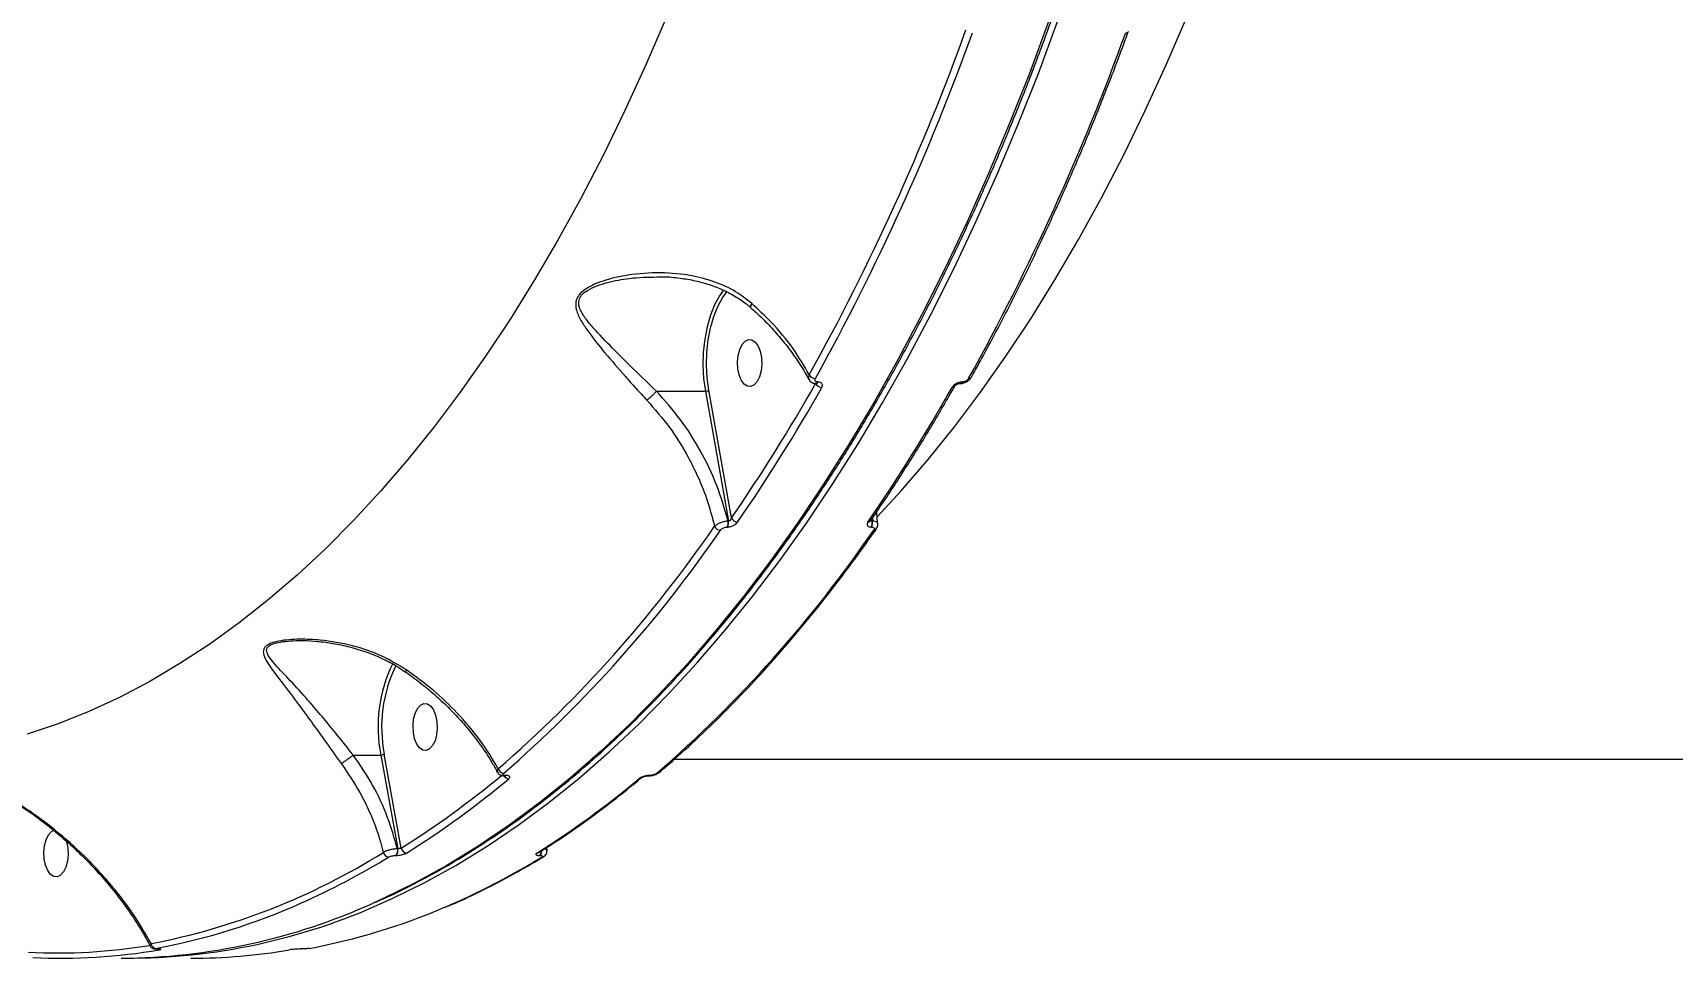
# Model space of a CAD drawing. Header units: millimetres. Extents: x -5238 to 5144, y -3542 to 5092.
# Drawn here: x 1343.8 to 1656.8, y -229.1 to -52.4 of the extents above; entities that cross this region are included whole.
import ezdxf

# ---------------------------------------------------------------- set-up
doc = ezdxf.new("R2010")
doc.units = ezdxf.units.MM
for name, color, linetype in [('DIKOM_ОБЪЕКТ', 7, 'Continuous'), ('DIKOM_РАЗМЕР_ЗОНА', 7, 'Continuous'), ('DIKOM_РАЗМЕР_ОБЪЕКТА', 7, 'Continuous')]:
    doc.layers.add(name, color=color, linetype=linetype)
doc.styles.add('style1', font='arial.ttf', dxfattribs={"width": 0.8})
doc.dimstyles.new('1-50', dxfattribs={"dimtxt": 300, "dimasz": 200, "dimexe": 100, "dimexo": 0, "dimgap": 100, "dimtad": 1, "dimtxsty": 'style1', "dimcen": 200, "dimclrd": 7, "dimclre": 7, "dimclrt": 7, "dimadec": 1, "dimazin": 2, "dimtfac": 1, "dimtmove": 0, "dimatfit": 2, "dimfxl": 0, "dimlwd": 25, "dimlwe": 18, "dimarcsym": 0})

# ---------------------------------------------------------------- blocks, each defined once
blk = doc.blocks.new('*D0')
at = {"layer": 'Defpoints', "color": 0, "transparency": 16777216}
for p in [(2469.51, 3229.24), (-4251.52, -643.28), (-419.57, -643.28)]:
    blk.add_point(p, dxfattribs=at)
at = {"layer": 'DIKOM_РАЗМЕР_ОБЪЕКТА', "color": 7, "lineweight": 18, "transparency": 16777216}
for p, q in [((2469.51, 3229.24), (-4351.52, 3229.24)), ((-419.57, -643.28), (-4351.52, -643.28))]:
    blk.add_line(p, q, dxfattribs=at)
at = {"layer": 'DIKOM_РАЗМЕР_ОБЪЕКТА', "color": 7, "lineweight": 25, "transparency": 16777216}
blk.add_line((-4251.52, 3029.24), (-4251.52, -443.28), dxfattribs=at)
at = {"layer": 'DIKOM_РАЗМЕР_ОБЪЕКТА', "color": 7, "transparency": 16777216}
for points in [[(-4284.86, 3029.24), (-4218.19, 3029.24), (-4251.52, 3229.24)], [(-4284.86, -443.28), (-4218.19, -443.28), (-4251.52, -643.28)]]:
    blk.add_solid(points, dxfattribs=at)
at = {"layer": 'DIKOM_РАЗМЕР_ОБЪЕКТА', "color": 7, "transparency": 16777216, "insert": (-4504.8, 1292.98), "char_height": 300, "attachment_point": 5, "rotation": 90, "style": 'style1'}
blk.add_mtext('3900', dxfattribs=at)
blk = doc.blocks.new('*D1')
at = {"layer": 'Defpoints', "color": 0, "transparency": 16777216}
for p in [(-4787.63, 5091.56), (3144.22, 5091.56), (-2554.16, -2403.28)]:
    blk.add_point(p, dxfattribs=at)
at = {"layer": 'DIKOM_РАЗМЕР_ЗОНА', "color": 7, "lineweight": 18, "transparency": 16777216}
for p, q in [((3144.22, 5091.56), (-4887.63, 5091.56)), ((-2554.16, -2403.28), (-4887.63, -2403.28))]:
    blk.add_line(p, q, dxfattribs=at)
at = {"layer": 'DIKOM_РАЗМЕР_ЗОНА', "color": 7, "lineweight": 25, "transparency": 16777216}
blk.add_line((-4787.63, -2203.28), (-4787.63, 4891.56), dxfattribs=at)
at = {"layer": 'DIKOM_РАЗМЕР_ЗОНА', "color": 7, "transparency": 16777216}
for points in [[(-4820.97, 4891.56), (-4754.3, 4891.56), (-4787.63, 5091.56)], [(-4820.97, -2203.28), (-4754.3, -2203.28), (-4787.63, -2403.28)]]:
    blk.add_solid(points, dxfattribs=at)
at = {"layer": 'DIKOM_РАЗМЕР_ЗОНА', "color": 7, "transparency": 16777216, "insert": (-5040.81, 1344.14), "char_height": 300, "attachment_point": 5, "rotation": 90, "style": 'style1'}
blk.add_mtext('7500', dxfattribs=at)
blk = doc.blocks.new('*D2')
at = {"layer": 'Defpoints', "color": 0, "transparency": 16777216}
for p in [(5144.22, 2720.02), (-4054.16, -903.28), (5144.22, -3441.88)]:
    blk.add_point(p, dxfattribs=at)
at = {"layer": 'DIKOM_РАЗМЕР_ЗОНА', "color": 7, "lineweight": 18, "transparency": 16777216}
for p, q in [((5144.22, 2720.02), (5144.22, -3541.88)), ((-4054.16, -903.28), (-4054.16, -3541.88))]:
    blk.add_line(p, q, dxfattribs=at)
at = {"layer": 'DIKOM_РАЗМЕР_ЗОНА', "color": 7, "lineweight": 25, "transparency": 16777216}
blk.add_line((-3854.16, -3441.88), (4944.22, -3441.88), dxfattribs=at)
at = {"layer": 'DIKOM_РАЗМЕР_ЗОНА', "color": 7, "transparency": 16777216}
for points in [[(-3854.16, -3408.54), (-3854.16, -3475.21), (-4054.16, -3441.88)], [(4944.22, -3408.54), (4944.22, -3475.21), (5144.22, -3441.88)]]:
    blk.add_solid(points, dxfattribs=at)
at = {"layer": 'DIKOM_РАЗМЕР_ЗОНА', "color": 7, "transparency": 16777216, "insert": (545.03, -3188.7), "char_height": 300, "attachment_point": 5, "style": 'style1'}
blk.add_mtext('9200', dxfattribs=at)
blk = doc.blocks.new('*D3')
at = {"layer": 'Defpoints', "color": 0, "transparency": 16777216}
for p in [(3889.93, 2956), (-2405.68, -161.05), (3889.93, -2949.28)]:
    blk.add_point(p, dxfattribs=at)
at = {"layer": 'DIKOM_РАЗМЕР_ОБЪЕКТА', "color": 7, "lineweight": 18, "transparency": 16777216}
for p, q in [((3889.93, 2956), (3889.93, -3049.28)), ((-2405.68, -161.05), (-2405.68, -3049.28))]:
    blk.add_line(p, q, dxfattribs=at)
at = {"layer": 'DIKOM_РАЗМЕР_ОБЪЕКТА', "color": 7, "lineweight": 25, "transparency": 16777216}
blk.add_line((-2205.68, -2949.28), (3689.93, -2949.28), dxfattribs=at)
at = {"layer": 'DIKOM_РАЗМЕР_ОБЪЕКТА', "color": 7, "transparency": 16777216}
for points in [[(-2205.68, -2915.95), (-2205.68, -2982.61), (-2405.68, -2949.28)], [(3689.93, -2915.95), (3689.93, -2982.61), (3889.93, -2949.28)]]:
    blk.add_solid(points, dxfattribs=at)
at = {"layer": 'DIKOM_РАЗМЕР_ОБЪЕКТА', "color": 7, "transparency": 16777216, "insert": (742.13, -2696.01), "char_height": 300, "attachment_point": 5, "style": 'style1'}
blk.add_mtext('6300', dxfattribs=at)

msp = doc.modelspace()

# ---------------------------------------------------------------- linework, layer by layer
at = {"layer": 'DIKOM_ОБЪЕКТ', "color": 7, "linetype": 'Continuous', "lineweight": 15}
for p, q in [((1462.839, -120.822), (1472.171, -120.822)), ((1472.171, -120.822), (1476.579, -145.623)), ((1477.171, -145.012), (1472.843, -120.66)), ((1493.322, -119.342), (1493.37, -119.342)), ((1493.717, -119.081), (1493.67, -119.081)), ((1520.799, -119.342), (1520.846, -119.342)), ((1521.194, -119.081), (1521.146, -119.081)), ((1476.33, -146.754), (1476.398, -146.754)), ((1476.579, -145.623), (1476.511, -145.623)), ((1503.704, -145.589), (1503.714, -145.574)), ((1503.828, -146.754), (1503.896, -146.754)), ((1504.008, -145.623), (1503.94, -145.241)), ((1504.077, -145.623), (1504.008, -145.623)), ((1504.057, -145.069), (1504.077, -145.623)), ((1404.967, -190.282), (1410.208, -190.282)), ((1410.208, -190.282), (1413.434, -208.163)), ((1414.113, -208.038), (1410.88, -190.118)), ((1466.3, -191.052), (1728.411, -191.052)), ((1433.832, -194.245), (1433.901, -194.245)), ((1434.106, -194.162), (1434.038, -194.162)), ((1461.33, -194.245), (1461.398, -194.245)), ((1461.604, -194.162), (1461.536, -194.162)), ((1413.057, -209.447), (1413.104, -209.447)), ((1413.434, -208.163), (1413.387, -208.163)), ((1440.36, -208.885), (1440.358, -208.886)), ((1440.533, -209.447), (1440.58, -209.447)), ((1441.996, -208.531), (1441.924, -207.887)), ((1367.447, -227.294), (1367.494, -227.289)), ((1367.447, -227.294), (1367.535, -227.294)), ((1367.582, -227.289), (1367.494, -227.289)), ((1367.534, -227.294), (1367.582, -227.289)), ((1394.965, -227.294), (1395.012, -227.289)), ((1394.965, -227.294), (1395.053, -227.294)), ((1395.1, -227.289), (1395.012, -227.289)), ((1395.053, -227.294), (1395.1, -227.289))]:
    msp.add_line(p, q, dxfattribs=at)
at = {"layer": 'DIKOM_ОБЪЕКТ', "color": 7, "linetype": 'Continuous', "lineweight": 15, "flags": 128}
for points in [[(1464.666, -49.597), (1460.817, -58.535), (1456.829, -67.242), (1452.706, -75.708), (1448.452, -83.926), (1444.071, -91.888), (1439.566, -99.587), (1434.943, -107.016), (1430.206, -114.168), (1425.358, -121.036), (1420.405, -127.613), (1415.35, -133.895), (1410.2, -139.874), (1404.958, -145.545), (1399.629, -150.903), (1394.218, -155.943), (1388.731, -160.661), (1383.172, -165.051), (1377.547, -169.11), (1371.861, -172.834), (1366.119, -176.22), (1360.326, -179.264), (1354.489, -181.963), (1348.611, -184.316), (1342.7, -186.32)], [(1505.001, -144.813), (1509.545, -139.874), (1514.696, -133.895), (1519.75, -127.613), (1524.704, -121.036), (1529.551, -114.168), (1534.289, -107.016), (1538.912, -99.587), (1543.416, -91.888), (1547.797, -83.926), (1552.051, -75.708), (1556.174, -67.242), (1560.162, -58.535), (1564.012, -49.597)], [(1537.715, -50.296), (1534.035, -60.171), (1530.209, -69.835), (1526.24, -79.279), (1522.132, -88.495), (1517.887, -97.476), (1513.51, -106.214), (1509.005, -114.702), (1504.374, -122.932), (1499.622, -130.898), (1494.754, -138.593), (1489.772, -146.01), (1484.682, -153.144), (1479.487, -159.987), (1474.192, -166.536), (1468.801, -172.783), (1463.319, -178.723), (1457.751, -184.353), (1452.101, -189.666), (1446.374, -194.659), (1440.575, -199.326), (1434.708, -203.666), (1428.779, -207.672), (1422.793, -211.344), (1416.754, -214.676), (1410.668, -217.666), (1408.77, -218.525)], [(1410.546, -218.498), (1412.383, -217.666), (1418.469, -214.676), (1424.507, -211.344), (1430.494, -207.672), (1436.423, -203.666), (1442.289, -199.326), (1448.088, -194.659), (1453.815, -189.666), (1459.465, -184.353), (1465.034, -178.723), (1470.515, -172.783), (1475.906, -166.536), (1481.201, -159.987), (1486.396, -153.144), (1491.486, -146.01), (1496.468, -138.593), (1501.337, -130.898), (1506.088, -122.932), (1510.719, -114.702), (1515.225, -106.214), (1519.602, -97.476), (1523.846, -88.495), (1527.954, -79.279), (1531.923, -69.835), (1535.749, -60.171), (1539.43, -50.296)], [(1475.536, -101.688), (1474.888, -102.605), (1473.94, -104.331), (1473.139, -106.317), (1472.503, -108.517), (1472.047, -110.88), (1471.782, -113.35), (1471.714, -115.87), (1471.845, -118.38), (1472.171, -120.822)], [(1472.843, -120.66), (1472.527, -118.292), (1472.4, -115.858), (1472.466, -113.415), (1472.723, -111.019), (1473.165, -108.728), (1473.781, -106.595), (1474.558, -104.669), (1475.478, -102.995), (1476.344, -101.814)], [(1482.645, -113.22), (1482.891, -114.409), (1482.953, -115.684), (1482.828, -116.941), (1482.526, -118.08), (1482.071, -119.007), (1481.5, -119.647), (1480.858, -119.949), (1480.2, -119.888), (1479.576, -119.469), (1479.039, -118.727), (1478.631, -117.72), (1478.386, -116.531), (1478.323, -115.256), (1478.448, -113.998), (1478.75, -112.859), (1479.205, -111.932), (1479.777, -111.292), (1480.418, -110.99), (1481.077, -111.051), (1481.7, -111.47), (1482.238, -112.213), (1482.645, -113.22)], [(1420.683, -182.679), (1420.928, -183.868), (1420.991, -185.143), (1420.866, -186.401), (1420.563, -187.539), (1420.108, -188.466), (1419.537, -189.107), (1418.896, -189.409), (1418.237, -189.348), (1417.614, -188.929), (1417.076, -188.186), (1416.668, -187.179), (1416.423, -185.99), (1416.36, -184.715), (1416.485, -183.457), (1416.788, -182.319), (1417.243, -181.392), (1417.814, -180.751), (1418.455, -180.449), (1419.114, -180.51), (1419.738, -180.929), (1420.275, -181.672), (1420.683, -182.679)], [(1350.221, -206.802), (1350.466, -207.991), (1350.529, -209.266), (1350.404, -210.524), (1350.102, -211.662), (1349.647, -212.589), (1349.076, -213.23), (1348.434, -213.532), (1347.776, -213.471), (1347.152, -213.052), (1346.615, -212.309), (1346.207, -211.302), (1345.962, -210.113), (1345.899, -208.838), (1346.024, -207.58), (1346.326, -206.442), (1346.781, -205.515), (1347.353, -204.874), (1347.813, -204.62)]]:
    msp.add_lwpolyline(points, dxfattribs=at)
at = {"layer": 'DIKOM_ОБЪЕКТ', "color": 7, "linetype": 'Continuous', "lineweight": 15}
for centre, radius, start, end in [((1095.247, 102.314), 453.693, 330.98874, 340.13043), ((1095.54, 102.121), 454.704, 330.98878, 340.13031), ((1124.787, 102.121), 454.704, 330.98877, 340.13032), ((1552.498, -51.903), 0.527, 261.67562, 327.15778), ((1493.236, -116.966), 1.436, 211.61677, 268.1871), ((1522.488, -117.832), 0.572, 264.85449, 325.68555), ((1472.187, -119.412), 1.41, 269.37258, 297.75835), ((1195.021, 49.39), 342.638, 325.43316, 330.49625), ((1195.506, 49.056), 343.463, 325.43321, 330.49619), ((1494.47, -118.681), 1.413, 208.39263, 268.38318), ((1493.273, -118.916), 0.43, 277.45875, 337.48437), ((1493.324, -118.919), 0.425, 275.62322, 337.68667), ((1220.35, 49.065), 343.48, 325.43333, 330.49606), ((1519.34, -119.525), 0.57, 264.74383, 325.7203), ((1520.753, -118.919), 0.426, 275.76719, 337.67934), ((1520.799, -118.918), 0.427, 276.34473, 337.61474), ((1272.13, -8.16), 244.729, 310.98447, 325.54503), ((1475.122, -146.035), 1.33, 205.95823, 267.49619), ((1474.932, -145.951), 1.612, 330.13322, 11.7098), ((1475, -145.95), 1.613, 330.13282, 11.7043), ((1478.39, -144.489), 1.326, 203.23642, 267.68286), ((1503.231, -145.21), 0.605, 266.50373, 322.23665), ((1502.429, -145.95), 1.613, 330.13282, 11.7043), ((1502.498, -145.951), 1.612, 330.12722, 11.70991), ((1272.823, -8.601), 245.268, 310.9844, 325.54507), ((1302.069, -8.601), 245.268, 310.9844, 325.54507), ((1504.349, -146.763), 0.602, 266.34828, 322.23643), ((1437.355, -184.927), 27.67, 154.03577, 191.15777), ((1437.214, -184.927), 26.841, 154.08201, 191.15086), ((1433.76, -192.587), 1.166, 195.6687, 266.22914), ((1462.944, -193.086), 0.666, 268.71186, 309.85721), ((1322.614, -61.823), 172.484, 302.03774, 309.88796), ((1323.294, -62.253), 173.105, 302.04004, 310.03614), ((1434.706, -193.668), 1.122, 210.23504, 266.98656), ((1433.825, -193.93), 0.315, 271.68798, 312.60271), ((1433.894, -193.931), 0.314, 270.71895, 312.65533), ((1348.148, -62.248), 173.111, 302.04018, 310.036), ((1459.517, -194.115), 0.674, 268.96757, 309.57046), ((1461.323, -193.931), 0.314, 270.91369, 312.6523), ((1461.39, -193.929), 0.316, 272.50852, 312.57595), ((1341.651, -98.058), 130.563, 280.91859, 301.93027), ((1411.782, -208.653), 1.099, 191.13064, 265.78139), ((1412.094, -208.515), 1.34, 315.90943, 15.21402), ((1412.141, -208.515), 1.34, 315.90943, 15.21402), ((1415.212, -207.884), 1.109, 187.97823, 265.6429), ((1439.992, -208.296), 0.694, 269.43773, 301.63424), ((1439.782, -208.626), 1.113, 312.45615, 4.12411), ((1439.819, -208.618), 1.125, 312.56521, 5.19406), ((1440.954, -209.053), 0.696, 269.47111, 301.26152), ((1336.737, -87.391), 143.497, 293.98094, 301.49424), ((1366.326, -88.007), 142.792, 293.1073, 301.50611), ((1360.058, -111.099), 117.954, 270.2842, 294.39164), ((1361.735, -110.869), 118.18, 269.88621, 294.39487), ((1344.478, -105.398), 123.898, 280.60559, 294.09466), ((1373.972, -106.292), 122.973, 280.56888, 293.17431), ((1348.209, -116.231), 111.819, 267.29165, 279.2018), ((1349.065, -116.906), 112.145, 267.29335, 279.67596), ((1367.358, -226.204), 0.978, 183.08112, 265.48268), ((1367.922, -226.653), 0.803, 234.70427, 269.40137), ((1373.901, -116.726), 112.326, 270.01419, 279.67141)]:
    msp.add_arc(centre, radius, start, end, dxfattribs=at)
for points, knots in [([(1409.057, -218.432), (1409.636, -218.185), (1412.154, -217.112), (1416.572, -214.902), (1422.305, -211.797), (1427.988, -208.365), (1433.622, -204.639), (1439.201, -200.614), (1444.72, -196.293), (1450.175, -191.68), (1455.563, -186.779), (1460.879, -181.594), (1466.119, -176.128), (1471.28, -170.385), (1476.356, -164.371), (1481.345, -158.089), (1486.243, -151.544), (1491.046, -144.742), (1495.75, -137.687), (1500.351, -130.385), (1504.848, -122.842), (1509.235, -115.062), (1513.51, -107.053), (1517.67, -98.82), (1521.712, -90.369), (1525.632, -81.707), (1529.428, -72.839), (1533.096, -63.774), (1536.635, -54.518), (1540.041, -45.077), (1543.312, -35.458), (1546.446, -25.67), (1549.44, -15.719), (1552.292, -5.613), (1555, 4.641), (1557.561, 15.035), (1559.975, 25.561), (1562.239, 36.211), (1564.351, 46.977), (1566.311, 57.851), (1568.115, 68.826), (1569.764, 79.892), (1571.255, 91.041), (1572.589, 102.266), (1573.763, 113.557), (1574.777, 124.906), (1575.631, 136.305), (1576.322, 147.745), (1576.853, 159.217), (1577.218, 170.713), (1577.407, 180.96), (1577.433, 187.373), (1577.443, 189.947)], [0, 0, 0, 0, 0.0060958, 0.0264822, 0.0468743, 0.0672723, 0.087676, 0.1080841, 0.128497, 0.1489136, 0.1693331, 0.1897557, 0.2101803, 0.2306068, 0.2510347, 0.2714634, 0.2918929, 0.3123228, 0.3327529, 0.3531832, 0.373613, 0.3940424, 0.4144717, 0.4349005, 0.4553287, 0.4757565, 0.4961837, 0.5166104, 0.5370365, 0.5574621, 0.5778872, 0.5983116, 0.6187357, 0.6391592, 0.6595822, 0.6800048, 0.7004269, 0.7208488, 0.7412702, 0.7616914, 0.7821122, 0.8025326, 0.8229529, 0.8433729, 0.8637927, 0.8842123, 0.9046318, 0.9250511, 0.9454704, 0.9658896, 0.9863088, 1, 1, 1, 1]), ([(1522.96, -118.154), (1523.725, -116.779), (1525.942, -112.791), (1529.526, -106.014), (1533.672, -97.756), (1537.698, -89.277), (1541.603, -80.588), (1545.383, -71.696), (1548.97, -62.764), (1551.46, -56.218), (1552.745, -52.722), (1552.941, -52.189)], [0, 0, 0, 0, 0.0688512, 0.1996775, 0.3305049, 0.4613283, 0.5921489, 0.7229665, 0.8537797, 0.9777048, 1, 1, 1, 1]), ([(1481.052, -104.088), (1480.043, -103.303), (1477.876, -101.617), (1473.984, -99.883), (1469.172, -98.588), (1463.556, -98.076), (1457.99, -98.474), (1453.821, -99.379), (1451.113, -100.337), (1449.33, -101.243), (1448.337, -102.094), (1447.725, -102.913), (1447.321, -103.907), (1447.502, -105.508), (1448.375, -107.34), (1450.15, -110.008), (1452.962, -113.501), (1456.166, -117.211), (1458.906, -120.272), (1460.311, -121.782), (1461.017, -122.541)], [0, 0, 0, 0, 0.0590558, 0.1267711, 0.1965294, 0.289997, 0.3861937, 0.4527697, 0.4864318, 0.5209067, 0.548913, 0.5542517, 0.5800465, 0.6152111, 0.6617348, 0.7094936, 0.8061404, 0.9056045, 0.9525541, 1, 1, 1, 1]), ([(1462.836, -120.823), (1462.836, -120.823), (1461.388, -119.43), (1458.44, -116.599), (1454.373, -112.556), (1451.3, -109.401), (1449.261, -106.952), (1448.217, -105.318), (1447.877, -103.858), (1448.211, -102.952), (1448.773, -102.222), (1449.733, -101.466), (1451.471, -100.679), (1454.152, -99.857), (1457.994, -99.121), (1461.173, -99.058), (1462.928, -99.023)], [0, 0, 0, 0, 0.0000247, 0.1384779, 0.280607, 0.4264395, 0.4934568, 0.5615909, 0.6097156, 0.643915, 0.6509798, 0.6885512, 0.7355618, 0.7844423, 0.8810433, 1, 1, 1, 1]), ([(1462.925, -99.002), (1463.278, -98.992), (1464.765, -98.95), (1467.225, -99.197), (1470.22, -99.695), (1472.986, -100.456), (1475.618, -101.479), (1478.063, -102.804), (1479.785, -103.936), (1480.605, -104.708), (1480.778, -104.87)], [0, 0, 0, 0, 0.0546334, 0.2304108, 0.3827226, 0.5269221, 0.6788064, 0.8249101, 0.9632458, 1, 1, 1, 1]), ([(1480.78, -104.859), (1481.129, -105.159), (1482.362, -106.223), (1484.297, -108.172), (1486.561, -110.682), (1488.604, -113.271), (1490.375, -115.903), (1491.473, -117.677), (1491.898, -118.567), (1491.901, -118.572)], [0, 0, 0, 0, 0.0729566, 0.2581335, 0.4439296, 0.6296921, 0.8148339, 0.9989457, 1, 1, 1, 1]), ([(1481.052, -104.088), (1481.037, -104.114), (1480.976, -104.217), (1480.858, -104.443), (1480.766, -104.7), (1480.816, -104.774), (1480.838, -104.807)], [0, 0, 0, 0, 0.0710773, 0.2783908, 0.6752485, 1, 1, 1, 1]), ([(1492.013, -117.719), (1491.022, -116.017), (1489.015, -112.566), (1485.206, -107.97), (1482.306, -105.26), (1481.052, -104.088)], [0, 0, 0, 0, 0.355861, 0.7214775, 1, 1, 1, 1]), ([(1492.013, -117.719), (1491.948, -117.865), (1491.82, -118.158), (1491.821, -118.451), (1491.914, -118.552), (1491.921, -118.56)], [0, 0, 0, 0, 0.4796809, 0.9590115, 1, 1, 1, 1]), ([(1491.94, -118.56), (1492.001, -118.675), (1492.141, -118.938), (1492.544, -119.193), (1492.953, -119.338), (1493.227, -119.325), (1493.327, -119.321)], [0, 0, 0, 0, 0.2287357, 0.5240098, 0.8249995, 1, 1, 1, 1]), ([(1493.67, -119.081), (1493.608, -119.077), (1493.452, -119.069), (1493.256, -118.987), (1493.124, -118.833), (1493.09, -118.63), (1493.157, -118.478), (1493.19, -118.402)], [0, 0, 0, 0, 0.1422566, 0.3571069, 0.5716102, 0.7856688, 1, 1, 1, 1]), ([(1520.845, -119.342), (1520.845, -119.342), (1521.064, -119.374), (1521.549, -119.253), (1522.24, -118.947), (1522.739, -118.543), (1522.894, -118.23), (1522.937, -118.144)], [0, 0, 0, 0, 0.0005908, 0.2705799, 0.5683512, 0.8807892, 1, 1, 1, 1]), ([(1522.437, -118.402), (1522.384, -118.478), (1522.28, -118.63), (1522.018, -118.833), (1521.713, -118.987), (1521.425, -119.069), (1521.259, -119.077), (1521.194, -119.081)], [0, 0, 0, 0, 0.2143193, 0.4284964, 0.6429515, 0.8577486, 1, 1, 1, 1]), ([(1462.836, -120.823), (1462.704, -120.969), (1462.44, -121.262), (1461.949, -121.744), (1461.511, -122.14), (1461.203, -122.397), (1461.065, -122.504), (1461.017, -122.541)], [0, 0, 0, 0, 0.2487771, 0.4975724, 0.7463844, 0.9126948, 1, 1, 1, 1]), ([(1462.839, -120.822), (1462.838, -120.822), (1462.837, -120.822), (1462.837, -120.823), (1462.837, -120.823), (1462.836, -120.823)], [0, 0, 0, 0, 0.476663, 0.8597666, 1, 1, 1, 1]), ([(1476.511, -145.623), (1475.857, -143.349), (1474.533, -138.74), (1471.388, -132.23), (1467.541, -126.111), (1464.419, -122.6), (1462.839, -120.822)], [0, 0, 0, 0, 0.2516513, 0.5098607, 0.7518706, 1, 1, 1, 1]), ([(1493.366, -119.344), (1493.391, -119.344), (1493.446, -119.346), (1493.446, -119.348), (1493.446, -119.349)], [0, 0, 0, 0, 0.4404241, 1, 1, 1, 1]), ([(1494.43, -120.093), (1494.48, -119.98), (1494.581, -119.752), (1494.531, -119.449), (1494.334, -119.219), (1494.041, -119.098), (1493.809, -119.085), (1493.717, -119.081)], [0, 0, 0, 0, 0.2150492, 0.4299568, 0.6447016, 0.8592312, 1, 1, 1, 1]), ([(1503.709, -145.58), (1504.542, -144.364), (1506.959, -140.835), (1510.882, -134.799), (1515.426, -127.453), (1518.357, -122.369), (1519.811, -119.846)], [0, 0, 0, 0, 0.1499016, 0.4347225, 0.7195449, 1, 1, 1, 1]), ([(1521.146, -119.081), (1521.049, -119.085), (1520.803, -119.098), (1520.373, -119.219), (1519.917, -119.449), (1519.524, -119.752), (1519.367, -119.98), (1519.288, -120.093)], [0, 0, 0, 0, 0.1407773, 0.3552542, 0.5700108, 0.7849339, 1, 1, 1, 1]), ([(1519.813, -119.843), (1519.813, -119.843), (1519.815, -119.84), (1519.853, -119.783), (1519.942, -119.693), (1520.089, -119.577), (1520.286, -119.468), (1520.496, -119.388), (1520.682, -119.347), (1520.76, -119.345), (1520.797, -119.344)], [0, 0, 0, 0, 0.0187032, 0.1419876, 0.2654023, 0.4098978, 0.5679923, 0.7306832, 0.8740677, 1, 1, 1, 1]), ([(1461.017, -122.541), (1462.474, -124.209), (1465.426, -127.588), (1468.568, -132.662), (1470.936, -137.458), (1472.679, -141.865), (1473.509, -145.026), (1473.926, -146.617)], [0, 0, 0, 0, 0.2398769, 0.4858744, 0.639423, 0.8185486, 1, 1, 1, 1]), ([(1505.129, -146.144), (1505.041, -145.508), (1504.932, -144.727), (1504.915, -143.958), (1504.911, -143.814)], [0, 0, 0, 0, 0.812732, 1, 1, 1, 1]), ([(1476.511, -145.623), (1476.408, -145.63), (1476.114, -145.651), (1475.56, -145.765), (1474.907, -145.99), (1474.311, -146.288), (1474.054, -146.508), (1473.926, -146.617)], [0, 0, 0, 0, 0.1131641, 0.3259276, 0.5479792, 0.7754032, 1, 1, 1, 1]), ([(1475.064, -147.363), (1475.124, -147.292), (1475.243, -147.149), (1475.531, -146.96), (1475.853, -146.824), (1476.13, -146.761), (1476.278, -146.756), (1476.33, -146.754)], [0, 0, 0, 0, 0.2287927, 0.4578143, 0.6784858, 0.8883089, 1, 1, 1, 1]), ([(1476.398, -146.754), (1476.475, -146.751), (1476.701, -146.742), (1477.126, -146.645), (1477.622, -146.434), (1478.062, -146.143), (1478.245, -145.924), (1478.336, -145.814)], [0, 0, 0, 0, 0.108288, 0.3204435, 0.5430692, 0.7715822, 1, 1, 1, 1]), ([(1477.171, -145.012), (1477.147, -145.083), (1477.101, -145.222), (1476.975, -145.408), (1476.833, -145.539), (1476.721, -145.596), (1476.642, -145.619), (1476.604, -145.622), (1476.579, -145.623)], [0, 0, 0, 0, 0.2553327, 0.4989076, 0.7167626, 0.8616287, 0.9069839, 1, 1, 1, 1]), ([(1503.194, -145.814), (1503.145, -145.897), (1503.036, -146.084), (1503.025, -146.351), (1503.16, -146.574), (1503.429, -146.725), (1503.695, -146.744), (1503.828, -146.754)], [0, 0, 0, 0, 0.1741884, 0.3895451, 0.5958355, 0.7979152, 1, 1, 1, 1]), ([(1504.008, -145.623), (1503.97, -145.619), (1503.925, -145.614), (1503.846, -145.575), (1503.812, -145.535), (1503.783, -145.5)], [0, 0, 0, 0, 0.3983652, 0.4839663, 1, 1, 1, 1]), ([(1503.896, -146.754), (1503.984, -146.76), (1504.159, -146.772), (1504.336, -146.871), (1504.423, -147.017), (1504.414, -147.189), (1504.342, -147.309), (1504.31, -147.363)], [0, 0, 0, 0, 0.2039086, 0.4079348, 0.6135146, 0.8265163, 1, 1, 1, 1]), ([(1505.083, -146.147), (1505.087, -146.127), (1505.107, -146.012), (1504.943, -145.846), (1504.606, -145.674), (1504.253, -145.64), (1504.077, -145.623)], [0, 0, 0, 0, 0.0677142, 0.3777766, 0.6885449, 1, 1, 1, 1]), ([(1504.81, -147.123), (1504.892, -146.996), (1505.061, -146.732), (1505.144, -146.367), (1505.093, -146.173), (1505.085, -146.141)], [0, 0, 0, 0, 0.4362931, 0.9098541, 1, 1, 1, 1]), ([(1463.37, -193.597), (1464.325, -192.775), (1467.094, -190.392), (1471.623, -186.228), (1476.932, -181.015), (1482.164, -175.518), (1487.315, -169.745), (1492.383, -163.702), (1497.361, -157.389), (1501.5, -151.836), (1503.962, -148.351), (1504.824, -147.131)], [0, 0, 0, 0, 0.0652899, 0.1892526, 0.3132281, 0.4372179, 0.5612168, 0.6852223, 0.8092363, 0.9332524, 1, 1, 1, 1]), ([(1415.095, -174.02), (1413.606, -173.114), (1410.363, -171.14), (1404.757, -169.273), (1399.392, -168.318), (1395.319, -168.13), (1392.671, -168.244), (1390.782, -168.485), (1389.162, -168.911), (1388.33, -169.395), (1387.78, -170.038), (1387.682, -170.916), (1388.269, -172.207), (1389.583, -174.185), (1391.787, -177.029), (1394.543, -180.663), (1397.246, -184.355), (1399.828, -187.972), (1401.71, -190.578), (1402.688, -191.933)], [0, 0, 0, 0, 0.0790195, 0.1721796, 0.2680584, 0.328729, 0.3610587, 0.3938991, 0.4223331, 0.4513188, 0.459945, 0.4989935, 0.5446047, 0.591437, 0.6876206, 0.7865805, 0.8546766, 0.924445, 1, 1, 1, 1]), ([(1404.962, -190.283), (1404.961, -190.283), (1403.95, -189.019), (1402.025, -186.586), (1399.284, -183.23), (1396.39, -179.84), (1393.318, -176.462), (1390.807, -173.86), (1389.198, -172.021), (1388.409, -170.858), (1388.349, -170.04), (1388.764, -169.507), (1389.157, -169.253), (1389.95, -168.937), (1391.132, -168.654), (1392.969, -168.48), (1394.32, -168.393), (1395.024, -168.431), (1395.045, -168.432)], [0, 0, 0, 0, 0.000049, 0.1134152, 0.2168178, 0.3227278, 0.4690667, 0.6191564, 0.6870861, 0.7561588, 0.811245, 0.8231036, 0.8537772, 0.8629649, 0.90297, 0.9502135, 0.9985767, 1, 1, 1, 1]), ([(1395.044, -168.439), (1395.198, -168.436), (1396.203, -168.421), (1398.227, -168.558), (1401.158, -168.931), (1404.334, -169.614), (1407.557, -170.591), (1410.554, -171.842), (1413.019, -173.122), (1414.373, -174.053), (1414.931, -174.437)], [0, 0, 0, 0, 0.0225913, 0.1474747, 0.2911264, 0.4448937, 0.6083025, 0.7686349, 0.9046125, 1, 1, 1, 1]), ([(1415.095, -174.02), (1415.073, -174.06), (1415.012, -174.177), (1414.937, -174.346), (1414.949, -174.384), (1414.956, -174.406)], [0, 0, 0, 0, 0.1829126, 0.5314361, 1, 1, 1, 1]), ([(1414.946, -174.418), (1415.868, -175.083), (1417.771, -176.455), (1420.475, -178.714), (1423.082, -181.134), (1425.501, -183.668), (1427.72, -186.287), (1429.707, -188.971), (1431.304, -191.409), (1432.123, -192.949), (1432.455, -193.573)], [0, 0, 0, 0, 0.1223019, 0.2523502, 0.3833358, 0.5150331, 0.6463963, 0.7782515, 0.9102634, 1, 1, 1, 1]), ([(1432.636, -192.902), (1431.561, -191.096), (1429.38, -187.432), (1425.081, -182.413), (1420.318, -177.851), (1416.849, -175.306), (1415.095, -174.02)], [0, 0, 0, 0, 0.2625666, 0.532664, 0.7636481, 1, 1, 1, 1]), ([(1404.962, -190.283), (1404.806, -190.401), (1404.495, -190.638), (1403.942, -191.046), (1403.402, -191.436), (1403.002, -191.718), (1402.785, -191.868), (1402.708, -191.919), (1402.688, -191.933)], [0, 0, 0, 0, 0.2127137, 0.4254177, 0.6381365, 0.8508102, 0.9619265, 1, 1, 1, 1]), ([(1404.967, -190.282), (1404.966, -190.282), (1404.964, -190.282), (1404.962, -190.283), (1404.962, -190.283)], [0, 0, 0, 0, 0.6108041, 1, 1, 1, 1]), ([(1413.387, -208.163), (1412.799, -206.119), (1411.609, -201.979), (1408.774, -195.91), (1406.244, -192.169), (1404.967, -190.282)], [0, 0, 0, 0, 0.3257292, 0.6596828, 1, 1, 1, 1]), ([(1410.88, -190.118), (1410.871, -190.124), (1410.852, -190.136), (1410.794, -190.166), (1410.69, -190.206), (1410.531, -190.248), (1410.361, -190.276), (1410.259, -190.28), (1410.208, -190.282)], [0, 0, 0, 0, 0.0702644, 0.1415033, 0.356073, 0.5707323, 0.785377, 1, 1, 1, 1]), ([(1402.688, -191.933), (1403.914, -193.73), (1405.909, -196.657), (1408.061, -201.056), (1409.606, -204.886), (1410.333, -207.523), (1410.704, -208.865)], [0, 0, 0, 0, 0.3422179, 0.5572669, 0.7746047, 1, 1, 1, 1]), ([(1432.636, -192.902), (1432.575, -192.995), (1432.437, -193.202), (1432.394, -193.432), (1432.474, -193.531), (1432.491, -193.552)], [0, 0, 0, 0, 0.387881, 0.8686624, 1, 1, 1, 1]), ([(1432.481, -193.575), (1432.553, -193.682), (1432.693, -193.89), (1433.012, -194.094), (1433.384, -194.224), (1433.671, -194.235), (1433.833, -194.242)], [0, 0, 0, 0, 0.2322981, 0.4559289, 0.6929696, 1, 1, 1, 1]), ([(1434.038, -194.162), (1433.951, -194.158), (1433.777, -194.15), (1433.61, -194.083), (1433.537, -193.985), (1433.562, -193.869), (1433.645, -193.788), (1433.683, -193.751)], [0, 0, 0, 0, 0.203998, 0.4080246, 0.6134978, 0.8264773, 1, 1, 1, 1]), ([(1461.404, -194.238), (1461.591, -194.231), (1461.995, -194.215), (1462.637, -194.024), (1463.104, -193.826), (1463.304, -193.634), (1463.358, -193.582)], [0, 0, 0, 0, 0.2642202, 0.572793, 0.8836901, 1, 1, 1, 1]), ([(1462.929, -193.751), (1462.862, -193.799), (1462.729, -193.896), (1462.423, -194.023), (1462.088, -194.115), (1461.805, -194.157), (1461.656, -194.161), (1461.604, -194.162)], [0, 0, 0, 0, 0.2288125, 0.4578778, 0.6785363, 0.8883756, 1, 1, 1, 1]), ([(1433.898, -194.247), (1433.908, -194.246), (1433.975, -194.243), (1434.041, -194.252), (1434.086, -194.262), (1434.077, -194.259), (1434.076, -194.258)], [0, 0, 0, 0, 0.0777363, 0.5550478, 0.9553892, 1, 1, 1, 1]), ([(1434.647, -194.789), (1434.704, -194.733), (1434.832, -194.609), (1434.87, -194.432), (1434.756, -194.283), (1434.502, -194.182), (1434.238, -194.169), (1434.106, -194.162)], [0, 0, 0, 0, 0.1741404, 0.3895476, 0.595768, 0.7979021, 1, 1, 1, 1]), ([(1440.357, -208.887), (1441.351, -208.258), (1444.233, -206.438), (1448.96, -203.191), (1454.501, -199.091), (1458.135, -196.117), (1459.942, -194.638)], [0, 0, 0, 0, 0.1499035, 0.4342795, 0.7187051, 1, 1, 1, 1]), ([(1461.536, -194.162), (1461.459, -194.164), (1461.232, -194.17), (1460.797, -194.235), (1460.281, -194.376), (1459.811, -194.57), (1459.607, -194.716), (1459.505, -194.789)], [0, 0, 0, 0, 0.1082917, 0.3204355, 0.5430517, 0.7715575, 1, 1, 1, 1]), ([(1459.946, -194.635), (1459.952, -194.63), (1459.967, -194.618), (1460.07, -194.554), (1460.25, -194.469), (1460.525, -194.371), (1460.84, -194.293), (1461.13, -194.251), (1461.268, -194.248), (1461.329, -194.246)], [0, 0, 0, 0, 0.091702, 0.2048474, 0.3549639, 0.5242759, 0.7119983, 0.8738339, 1, 1, 1, 1]), ([(1339.228, -198.603), (1339.412, -198.709), (1340.644, -199.416), (1342.858, -200.905), (1345.877, -203.085), (1348.844, -205.488), (1351.749, -208.082), (1354.559, -210.858), (1357.244, -213.789), (1359.778, -216.858), (1362.128, -220.024), (1364.222, -223.253), (1365.564, -225.49), (1366.129, -226.646), (1366.163, -226.717)], [0, 0, 0, 0, 0.0151948, 0.1014892, 0.1907228, 0.2830445, 0.3784381, 0.4766819, 0.5773186, 0.6798109, 0.7844883, 0.8889515, 0.9931555, 1, 1, 1, 1]), ([(1366.381, -226.257), (1365.034, -223.968), (1362.996, -220.507), (1359.522, -215.999), (1356.085, -212.006), (1351.596, -207.521), (1346.781, -203.54), (1342.61, -200.563), (1340.387, -199.194), (1339.275, -198.509)], [0, 0, 0, 0, 0.222716, 0.3367345, 0.4507482, 0.6310038, 0.8132772, 0.9066451, 1, 1, 1, 1]), ([(1413.387, -208.163), (1413.256, -208.171), (1412.926, -208.191), (1412.328, -208.287), (1411.674, -208.448), (1411.089, -208.65), (1410.832, -208.793), (1410.704, -208.865)], [0, 0, 0, 0, 0.1423976, 0.3572791, 0.5716732, 0.7857755, 1, 1, 1, 1]), ([(1411.701, -209.749), (1411.766, -209.715), (1411.896, -209.648), (1412.192, -209.557), (1412.522, -209.489), (1412.823, -209.452), (1412.99, -209.448), (1413.057, -209.447)], [0, 0, 0, 0, 0.2142382, 0.4284451, 0.6429193, 0.8577606, 1, 1, 1, 1]), ([(1413.104, -209.447), (1413.202, -209.445), (1413.45, -209.439), (1413.9, -209.385), (1414.393, -209.282), (1414.836, -209.145), (1415.03, -209.042), (1415.128, -208.99)], [0, 0, 0, 0, 0.1407917, 0.3553178, 0.5700675, 0.7850045, 1, 1, 1, 1]), ([(1414.113, -208.038), (1414.08, -208.052), (1414.015, -208.081), (1413.866, -208.118), (1413.7, -208.146), (1413.55, -208.161), (1413.467, -208.162), (1413.434, -208.163)], [0, 0, 0, 0, 0.2148941, 0.4300273, 0.644801, 0.859266, 1, 1, 1, 1]), ([(1422.645, -219.272), (1422.851, -219.189), (1425.001, -218.328), (1429.061, -216.397), (1434.716, -213.507), (1438.79, -211.179), (1440.949, -209.87), (1441.314, -209.649)], [0, 0, 0, 0, 0.0327069, 0.3406133, 0.648608, 0.9405786, 1, 1, 1, 1]), ([(1439.986, -208.99), (1439.917, -209.042), (1439.779, -209.145), (1439.78, -209.282), (1439.939, -209.385), (1440.212, -209.439), (1440.442, -209.445), (1440.533, -209.447)], [0, 0, 0, 0, 0.2151149, 0.4300042, 0.6447436, 0.8592403, 1, 1, 1, 1]), ([(1440.58, -209.447), (1440.642, -209.448), (1440.796, -209.452), (1440.979, -209.489), (1441.085, -209.557), (1441.086, -209.648), (1440.994, -209.715), (1440.948, -209.749)], [0, 0, 0, 0, 0.1423023, 0.3570571, 0.5715133, 0.7856859, 1, 1, 1, 1]), ([(1441.31, -209.64), (1441.356, -209.614), (1441.514, -209.528), (1441.737, -209.295), (1441.9, -208.934), (1441.957, -208.654), (1441.915, -208.524), (1441.914, -208.519)], [0, 0, 0, 0, 0.1282266, 0.4351616, 0.7086427, 0.98934, 1, 1, 1, 1]), ([(1441.891, -208.541), (1441.896, -208.512), (1441.912, -208.416), (1441.744, -208.299), (1441.496, -208.246), (1441.394, -208.225)], [0, 0, 0, 0, 0.2050927, 0.6733472, 1, 1, 1, 1]), ([(1366.381, -226.257), (1366.363, -226.272), (1366.238, -226.374), (1366.101, -226.545), (1366.138, -226.667), (1366.155, -226.721)], [0, 0, 0, 0, 0.0873197, 0.5989005, 1, 1, 1, 1]), ([(1366.149, -226.722), (1366.198, -226.801), (1366.292, -226.951), (1366.489, -227.106), (1366.681, -227.202), (1366.855, -227.252), (1367.049, -227.281), (1367.225, -227.294), (1367.408, -227.292), (1367.469, -227.291)], [0, 0, 0, 0, 0.1597373, 0.3049178, 0.4302672, 0.5420557, 0.6606108, 0.8888776, 1, 1, 1, 1]), ([(1367.494, -227.289), (1367.418, -227.288), (1367.266, -227.287), (1367.127, -227.273), (1367.063, -227.252), (1367.092, -227.222), (1367.189, -227.197), (1367.269, -227.182), (1367.281, -227.179)], [0, 0, 0, 0, 0.1673562, 0.3344707, 0.509194, 0.71308, 0.957755, 1, 1, 1, 1]), ([(1367.534, -227.294), (1367.617, -227.294), (1367.773, -227.296), (1367.9, -227.305), (1367.914, -227.307), (1367.919, -227.308)], [0, 0, 0, 0, 0.409708, 0.7738207, 1, 1, 1, 1]), ([(1367.914, -227.455), (1367.931, -227.452), (1368.058, -227.43), (1368.209, -227.392), (1368.25, -227.347), (1368.147, -227.315), (1367.932, -227.294), (1367.699, -227.291), (1367.582, -227.289)], [0, 0, 0, 0, 0.0392073, 0.2872543, 0.4951888, 0.6709757, 0.8352986, 1, 1, 1, 1]), ([(1395.012, -227.289), (1394.95, -227.29), (1394.736, -227.291), (1394.312, -227.306), (1393.765, -227.341), (1393.2, -227.392), (1392.923, -227.433), (1392.772, -227.455)], [0, 0, 0, 0, 0.0795985, 0.2756901, 0.4707137, 0.7105061, 1, 1, 1, 1]), ([(1396.527, -227.179), (1396.426, -227.195), (1396.247, -227.224), (1395.885, -227.257), (1395.544, -227.279), (1395.278, -227.288), (1395.141, -227.289), (1395.1, -227.289)], [0, 0, 0, 0, 0.3025423, 0.5346578, 0.7254244, 0.917108, 1, 1, 1, 1])]:
    msp.add_open_spline(points, degree=3, knots=knots, dxfattribs=at)

# ---------------------------------------------------------------- dimensions: what is measured, and where the dimension line sits
at = {"layer": 'DIKOM_РАЗМЕР_ЗОНА'}
dim = msp.add_linear_dim(base=(-4787.635, 5091.556), p1=(-2554.164, -2403.276), p2=(3144.22, 5091.556), angle=90, text='7500', dimstyle='1-50', dxfattribs=at)
dim.commit()
dim.dimension.update_dxf_attribs({"geometry": '*D1', "text_midpoint": (-4787.635, 1344.14), "dimtype": 160})
dim = msp.add_linear_dim(base=(5144.22, -3441.876), p1=(-4054.164, -903.276), p2=(5144.22, 2720.022), text='9200', dimstyle='1-50', dxfattribs=at)
dim.commit()
dim.dimension.update_dxf_attribs({"geometry": '*D2', "text_midpoint": (545.028, -3441.876), "dimtype": 160})
at = {"layer": 'DIKOM_РАЗМЕР_ОБЪЕКТА'}
dim = msp.add_linear_dim(base=(-4251.523, -643.276), p1=(2469.506, 3229.243), p2=(-419.568, -643.276), angle=90, text='3900', dimstyle='1-50', dxfattribs=at)
dim.commit()
dim.dimension.update_dxf_attribs({"geometry": '*D0', "text_midpoint": (-4251.523, 1292.984), "dimtype": 160})
dim = msp.add_linear_dim(base=(3889.931, -2949.281), p1=(-2405.679, -161.052), p2=(3889.931, 2956.002), text='6300', dimstyle='1-50', dxfattribs=at)
dim.commit()
dim.dimension.update_dxf_attribs({"geometry": '*D3', "text_midpoint": (742.126, -2949.281), "dimtype": 160})

doc.saveas('drawing.dxf')
